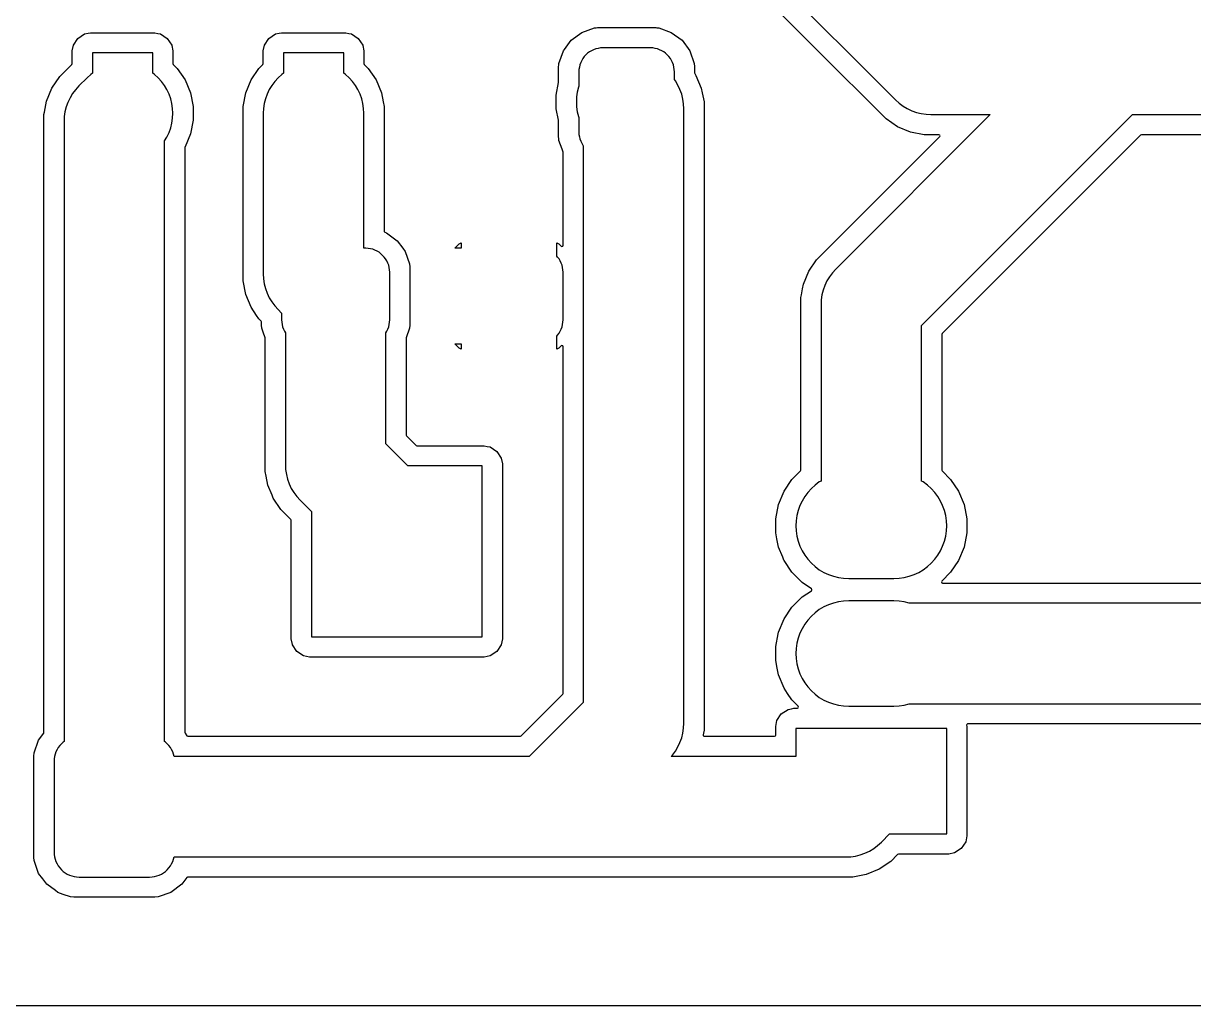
# Model space of a CAD drawing. Header units: metres. Extents: x 44.9 to 117.2, y -105.5 to -49.4.
# Drawn here: x 68.17 to 79.81, y -91.89 to -82.12 of the extents above; entities that cross this region are included whole.
import ezdxf

# ---------------------------------------------------------------- set-up
doc = ezdxf.new("R2010")
doc.units = ezdxf.units.M

msp = doc.modelspace()

# ---------------------------------------------------------------- linework, layer by layer
for points in [[(92.696, -49.53), (44.97, -49.53), (44.961, -49.533), (44.958, -49.542), (44.958, -91.883), (44.961, -91.891), (44.97, -91.894), (92.696, -91.894)], [(75.638, -81.68), (76.842, -82.884), (76.879, -82.917), (76.918, -82.946), (76.96, -82.971), (77.005, -82.992), (77.051, -83.009), (77.051, -83.009), (77.098, -83.021), (77.147, -83.028), (77.196, -83.03), (77.786, -83.03), (77.786, -83.03), (77.786, -83.03), (77.786, -83.03), (77.786, -83.03), (77.786, -83.03), (77.786, -83.03), (77.786, -83.03), (77.786, -83.03), (77.786, -83.03), (77.786, -83.03), (77.786, -83.03), (77.786, -83.03), (77.786, -83.03), (77.786, -83.03), (77.786, -83.03), (77.786, -83.03), (77.786, -83.03), (77.786, -83.03), (77.786, -83.03), (77.786, -83.03), (77.786, -83.03), (77.786, -83.03), (77.786, -83.03), (77.786, -83.03), (77.786, -83.03), (77.786, -83.03), (77.786, -83.03), (77.786, -83.03), (77.786, -83.03), (77.786, -83.03), (77.786, -83.03), (77.786, -83.03), (77.786, -83.03), (77.786, -83.03), (77.786, -83.03), (77.786, -83.03), (77.786, -83.03), (77.786, -83.03), (77.786, -83.03), (77.786, -83.03), (77.786, -83.03), (77.786, -83.03), (77.786, -83.03), (77.786, -83.03), (77.786, -83.03), (77.786, -83.03), (77.786, -83.03), (77.786, -83.03), (77.786, -83.03), (76.248, -84.568), (76.215, -84.605), (76.186, -84.644), (76.161, -84.686), (76.14, -84.731), (76.123, -84.777), (76.123, -84.777), (76.111, -84.824), (76.104, -84.873), (76.102, -84.922), (76.102, -86.676), (76.102, -86.676), (76.102, -86.676), (76.102, -86.676), (76.102, -86.676), (76.102, -86.676), (76.102, -86.676), (76.102, -86.676), (76.102, -86.676), (76.102, -86.676), (76.102, -86.676), (76.102, -86.676), (76.102, -86.676), (76.102, -86.676), (76.102, -86.676), (76.102, -86.676), (76.102, -86.676), (76.102, -86.676), (76.102, -86.676), (76.102, -86.676), (76.102, -86.676), (76.102, -86.676), (76.085, -86.685), (76.044, -86.716), (76.006, -86.751), (75.971, -86.789), (75.94, -86.83), (75.914, -86.875), (75.892, -86.921), (75.875, -86.97), (75.875, -86.97), (75.862, -87.02), (75.855, -87.071), (75.852, -87.122), (75.855, -87.173), (75.862, -87.224), (75.875, -87.274), (75.892, -87.323), (75.914, -87.369), (75.94, -87.414), (75.971, -87.455), (76.006, -87.493), (76.044, -87.528), (76.085, -87.559), (76.13, -87.585), (76.176, -87.607), (76.225, -87.624), (76.225, -87.624), (76.275, -87.637), (76.326, -87.644), (76.377, -87.647), (76.827, -87.647), (76.878, -87.644), (76.929, -87.637), (76.979, -87.624), (77.028, -87.607), (77.074, -87.585), (77.119, -87.559), (77.16, -87.528), (77.198, -87.493), (77.233, -87.455), (77.264, -87.414), (77.29, -87.369), (77.312, -87.323), (77.329, -87.274), (77.329, -87.274), (77.342, -87.224), (77.349, -87.173), (77.352, -87.122), (77.349, -87.071), (77.342, -87.02), (77.329, -86.97), (77.312, -86.921), (77.29, -86.875), (77.264, -86.83), (77.233, -86.789), (77.198, -86.751), (77.16, -86.716), (77.119, -86.685), (77.102, -86.676), (77.102, -86.676), (77.102, -86.676), (77.102, -86.676), (77.102, -86.676), (77.102, -86.676), (77.102, -86.676), (77.102, -86.676), (77.102, -86.676), (77.102, -86.676), (77.102, -86.676), (77.102, -86.676), (77.102, -86.676), (77.102, -86.676), (77.102, -86.676), (77.102, -86.676), (77.102, -86.676), (77.102, -86.676), (77.102, -86.676), (77.102, -86.676), (77.102, -86.676), (77.102, -86.676), (77.102, -85.129), (77.102, -85.129), (77.102, -85.129), (77.102, -85.129), (77.102, -85.129), (77.102, -85.129), (77.102, -85.129), (77.102, -85.129), (77.102, -85.129), (77.102, -85.129), (77.102, -85.129), (77.102, -85.129), (77.102, -85.129), (77.102, -85.129), (77.102, -85.129), (77.102, -85.129), (77.102, -85.129), (77.102, -85.129), (79.201, -83.03), (79.201, -83.03), (79.201, -83.03), (79.201, -83.03), (79.201, -83.03), (79.201, -83.03), (79.201, -83.03), (79.201, -83.03), (79.201, -83.03), (79.201, -83.03), (79.201, -83.03), (79.201, -83.03), (79.201, -83.03), (79.201, -83.03), (79.201, -83.03), (79.201, -83.03), (79.201, -83.03), (79.201, -83.03), (80.848, -83.03)], [(92.696, -89.093), (77.562, -89.093), (77.559, -89.093), (77.552, -89.098), (77.55, -89.106), (77.553, -89.117), (77.553, -89.117), (77.553, -89.117), (77.553, -89.117), (77.553, -89.117), (77.553, -89.117), (77.553, -90.207), (77.553, -90.207), (77.553, -90.207), (77.553, -90.207), (77.553, -90.207), (77.553, -90.207), (77.541, -90.265), (77.541, -90.265), (77.541, -90.265), (77.541, -90.265), (77.541, -90.265), (77.541, -90.265), (77.541, -90.265), (77.541, -90.265), (77.541, -90.265), (77.541, -90.265), (77.497, -90.332), (77.497, -90.332), (77.497, -90.332), (77.497, -90.332), (77.497, -90.332), (77.497, -90.332), (77.497, -90.332), (77.497, -90.332), (77.497, -90.332), (77.497, -90.332), (77.43, -90.376), (77.43, -90.376), (77.43, -90.376), (77.43, -90.376), (77.43, -90.376), (77.43, -90.376), (77.43, -90.376), (77.43, -90.376), (77.43, -90.376), (77.43, -90.376), (77.372, -90.388), (77.372, -90.388), (77.372, -90.388), (77.372, -90.388), (77.372, -90.388), (77.372, -90.388), (76.872, -90.388), (76.864, -90.391), (76.795, -90.46), (76.795, -90.46), (76.795, -90.46), (76.795, -90.46), (76.795, -90.46), (76.795, -90.46), (76.68, -90.537), (76.68, -90.537), (76.68, -90.537), (76.68, -90.537), (76.68, -90.537), (76.68, -90.537), (76.552, -90.59), (76.552, -90.59), (76.552, -90.59), (76.552, -90.59), (76.552, -90.59), (76.552, -90.59), (76.417, -90.617), (76.417, -90.617), (76.417, -90.617), (76.417, -90.617), (76.417, -90.617), (76.417, -90.617), (69.803, -90.617), (69.801, -90.617), (69.794, -90.621), (69.744, -90.688), (69.744, -90.688), (69.744, -90.688), (69.744, -90.688), (69.744, -90.688), (69.744, -90.688), (69.744, -90.688), (69.744, -90.688), (69.635, -90.769), (69.635, -90.769), (69.635, -90.769), (69.635, -90.769), (69.635, -90.769), (69.635, -90.769), (69.635, -90.769), (69.635, -90.769), (69.507, -90.814), (69.507, -90.814), (69.507, -90.814), (69.507, -90.814), (69.507, -90.814), (69.507, -90.814), (69.476, -90.817), (69.476, -90.817), (69.476, -90.817), (69.476, -90.817), (68.668, -90.817), (68.668, -90.817), (68.668, -90.817), (68.668, -90.817), (68.637, -90.814), (68.637, -90.814), (68.637, -90.814), (68.637, -90.814), (68.637, -90.814), (68.637, -90.814), (68.637, -90.814), (68.637, -90.814), (68.637, -90.814), (68.637, -90.814), (68.637, -90.814), (68.637, -90.814), (68.637, -90.814), (68.637, -90.814), (68.637, -90.814), (68.564, -90.788), (68.509, -90.769), (68.509, -90.769), (68.509, -90.769), (68.509, -90.769), (68.509, -90.769), (68.509, -90.769), (68.509, -90.769), (68.509, -90.769), (68.509, -90.769), (68.509, -90.769), (68.509, -90.769), (68.509, -90.769), (68.509, -90.769), (68.509, -90.769), (68.509, -90.769), (68.509, -90.769), (68.509, -90.769), (68.509, -90.769), (68.509, -90.769), (68.509, -90.769), (68.509, -90.769), (68.509, -90.769), (68.509, -90.769), (68.509, -90.769), (68.509, -90.769), (68.509, -90.769), (68.509, -90.769), (68.509, -90.769), (68.509, -90.769), (68.509, -90.769), (68.509, -90.769), (68.509, -90.769), (68.485, -90.751), (68.4, -90.688), (68.4, -90.688), (68.4, -90.688), (68.4, -90.688), (68.4, -90.688), (68.4, -90.688), (68.4, -90.688), (68.4, -90.688), (68.36, -90.634), (68.319, -90.579), (68.319, -90.579), (68.319, -90.579), (68.319, -90.579), (68.319, -90.579), (68.319, -90.579), (68.319, -90.579), (68.319, -90.579), (68.319, -90.579), (68.319, -90.579), (68.319, -90.579), (68.319, -90.579), (68.319, -90.579), (68.274, -90.451), (68.274, -90.451), (68.274, -90.451), (68.274, -90.451), (68.274, -90.451), (68.274, -90.451), (68.271, -90.42), (68.271, -90.42), (68.271, -90.42), (68.271, -90.42), (68.271, -89.412), (68.271, -89.412), (68.271, -89.412), (68.271, -89.412), (68.274, -89.381), (68.274, -89.381), (68.274, -89.381), (68.274, -89.381), (68.274, -89.381), (68.274, -89.381), (68.319, -89.253), (68.319, -89.253), (68.319, -89.253), (68.319, -89.253), (68.319, -89.253), (68.319, -89.253), (68.319, -89.253), (68.319, -89.253), (68.369, -89.185), (68.371, -89.178), (68.371, -83.031), (68.371, -83.031), (68.371, -83.031), (68.371, -83.031), (68.371, -83.031), (68.371, -83.031), (68.376, -83.008), (68.398, -82.896), (68.398, -82.896), (68.398, -82.896), (68.398, -82.896), (68.398, -82.896), (68.398, -82.896), (68.398, -82.896), (68.398, -82.896), (68.398, -82.896), (68.398, -82.896), (68.398, -82.896), (68.451, -82.768), (68.451, -82.768), (68.451, -82.768), (68.451, -82.768), (68.451, -82.768), (68.451, -82.768), (68.528, -82.653), (68.528, -82.653), (68.528, -82.653), (68.528, -82.653), (68.528, -82.653), (68.528, -82.653), (68.65, -82.531), (68.653, -82.523), (68.653, -82.398), (68.653, -82.398), (68.653, -82.398), (68.653, -82.398), (68.653, -82.398), (68.653, -82.398), (68.665, -82.34), (68.665, -82.34), (68.665, -82.34), (68.665, -82.34), (68.665, -82.34), (68.665, -82.34), (68.665, -82.34), (68.665, -82.34), (68.665, -82.34), (68.665, -82.34), (68.665, -82.34), (68.665, -82.34), (68.709, -82.273), (68.709, -82.273), (68.709, -82.273), (68.709, -82.273), (68.709, -82.273), (68.709, -82.273), (68.709, -82.273), (68.709, -82.273), (68.709, -82.273), (68.709, -82.273), (68.709, -82.273), (68.709, -82.273), (68.776, -82.229), (68.776, -82.229), (68.776, -82.229), (68.776, -82.229), (68.776, -82.229), (68.776, -82.229), (68.776, -82.229), (68.776, -82.229), (68.776, -82.229), (68.776, -82.229), (68.776, -82.229), (68.776, -82.229), (68.811, -82.222), (68.834, -82.217), (68.834, -82.217), (68.834, -82.217), (68.834, -82.217), (68.834, -82.217), (68.834, -82.217), (69.474, -82.217), (69.474, -82.217), (69.474, -82.217), (69.474, -82.217), (69.474, -82.217), (69.474, -82.217), (69.503, -82.223), (69.532, -82.229), (69.532, -82.229), (69.532, -82.229), (69.532, -82.229), (69.532, -82.229), (69.532, -82.229), (69.532, -82.229), (69.532, -82.229), (69.532, -82.229), (69.532, -82.229), (69.532, -82.229), (69.532, -82.229), (69.532, -82.229), (69.532, -82.229), (69.532, -82.229), (69.532, -82.229), (69.532, -82.229), (69.532, -82.229), (69.532, -82.229), (69.532, -82.229), (69.532, -82.229), (69.532, -82.229), (69.532, -82.229), (69.532, -82.229), (69.532, -82.229), (69.532, -82.229), (69.532, -82.229), (69.532, -82.229), (69.532, -82.229), (69.532, -82.229), (69.532, -82.229), (69.532, -82.229), (69.532, -82.229), (69.532, -82.229), (69.532, -82.229), (69.532, -82.229), (69.532, -82.229), (69.532, -82.229), (69.532, -82.229), (69.532, -82.229), (69.532, -82.229), (69.532, -82.229), (69.532, -82.229), (69.532, -82.229), (69.532, -82.229), (69.532, -82.229), (69.532, -82.229), (69.532, -82.229), (69.532, -82.229), (69.532, -82.229), (69.532, -82.229), (69.532, -82.229), (69.532, -82.229), (69.532, -82.229), (69.532, -82.229), (69.532, -82.229), (69.532, -82.229), (69.532, -82.229), (69.532, -82.229), (69.532, -82.229), (69.532, -82.229), (69.532, -82.229), (69.532, -82.229), (69.532, -82.229), (69.532, -82.229), (69.532, -82.229), (69.532, -82.229), (69.532, -82.229), (69.532, -82.229), (69.532, -82.229), (69.532, -82.229), (69.599, -82.273), (69.599, -82.273), (69.599, -82.273), (69.599, -82.273), (69.599, -82.273), (69.599, -82.273), (69.599, -82.273), (69.599, -82.273), (69.599, -82.273), (69.599, -82.273), (69.599, -82.273), (69.599, -82.273), (69.643, -82.34), (69.643, -82.34), (69.643, -82.34), (69.643, -82.34), (69.643, -82.34), (69.643, -82.34), (69.643, -82.34), (69.643, -82.34), (69.643, -82.34), (69.643, -82.34), (69.643, -82.343), (69.655, -82.398), (69.655, -82.398), (69.655, -82.398), (69.655, -82.398), (69.655, -82.398), (69.655, -82.398), (69.655, -82.523), (69.658, -82.531), (69.698, -82.571), (69.698, -82.571), (69.698, -82.571), (69.698, -82.571), (69.698, -82.571), (69.698, -82.571), (69.775, -82.686), (69.775, -82.686), (69.775, -82.686), (69.775, -82.686), (69.775, -82.686), (69.775, -82.686), (69.828, -82.814), (69.828, -82.814), (69.828, -82.814), (69.828, -82.814), (69.828, -82.814), (69.828, -82.814), (69.855, -82.949), (69.855, -82.949), (69.855, -82.949), (69.855, -82.949), (69.855, -82.949), (69.855, -82.949), (69.855, -83.087), (69.855, -83.087), (69.855, -83.087), (69.855, -83.087), (69.855, -83.087), (69.855, -83.087), (69.828, -83.222), (69.828, -83.222), (69.828, -83.222), (69.828, -83.222), (69.828, -83.222), (69.828, -83.222), (69.775, -83.35), (69.775, -83.35), (69.775, -83.35), (69.775, -83.35), (69.775, -83.35), (69.775, -83.35), (69.774, -83.35), (69.773, -83.357), (69.773, -89.178), (69.775, -89.185), (69.794, -89.211), (69.794, -89.211), (69.795, -89.212), (69.803, -89.215), (73.111, -89.215), (73.119, -89.212), (73.533, -88.798), (73.536, -88.79), (73.536, -85.341), (73.533, -85.332), (73.525, -85.329), (73.517, -85.332), (73.495, -85.354), (73.495, -85.354), (73.495, -85.354), (73.495, -85.354), (73.495, -85.354), (73.495, -85.354), (73.495, -85.354), (73.495, -85.354), (73.495, -85.354), (73.495, -85.354), (73.473, -85.364), (73.473, -85.364), (73.473, -85.364), (73.473, -85.364), (73.473, -85.364), (73.473, -85.364), (73.473, -85.364), (73.473, -85.364), (73.473, -85.364), (73.473, -85.364), (73.473, -85.364), (73.473, -85.364), (73.473, -85.364), (73.473, -85.364), (73.473, -85.364), (73.473, -85.364), (73.473, -85.364), (73.473, -85.364), (73.473, -85.364), (73.473, -85.364), (73.473, -85.364), (73.473, -85.364), (73.473, -85.364), (73.473, -85.364), (73.473, -85.364), (73.473, -85.364), (73.473, -85.364), (73.473, -85.364), (73.473, -85.364), (73.473, -85.364), (73.473, -85.364), (73.473, -85.364), (73.473, -85.364), (73.473, -85.364), (73.473, -85.364), (73.473, -85.364), (73.473, -85.364), (73.473, -85.364), (73.473, -85.364), (73.473, -85.364), (73.473, -85.364), (73.473, -85.364), (73.473, -85.234), (73.473, -85.234), (73.473, -85.234), (73.473, -85.234), (73.473, -85.234), (73.473, -85.234), (73.473, -85.234), (73.473, -85.234), (73.473, -85.234), (73.473, -85.234), (73.473, -85.234), (73.473, -85.234), (73.473, -85.234), (73.473, -85.234), (73.473, -85.234), (73.473, -85.234), (73.473, -85.234), (73.473, -85.234), (73.482, -85.224), (73.496, -85.205), (73.508, -85.185), (73.518, -85.164), (73.526, -85.142), (73.526, -85.142), (73.531, -85.12), (73.535, -85.097), (73.536, -85.073), (73.536, -84.599), (73.535, -84.575), (73.531, -84.552), (73.526, -84.53), (73.518, -84.508), (73.508, -84.487), (73.496, -84.467), (73.482, -84.448), (73.473, -84.438), (73.473, -84.438), (73.473, -84.438), (73.473, -84.438), (73.473, -84.438), (73.473, -84.438), (73.473, -84.438), (73.473, -84.438), (73.473, -84.438), (73.473, -84.438), (73.473, -84.438), (73.473, -84.438), (73.473, -84.438), (73.473, -84.438), (73.473, -84.438), (73.473, -84.438), (73.473, -84.438), (73.473, -84.438), (73.473, -84.308), (73.473, -84.308), (73.473, -84.308), (73.473, -84.308), (73.473, -84.308), (73.473, -84.308), (73.473, -84.308), (73.473, -84.308), (73.473, -84.308), (73.473, -84.308), (73.473, -84.308), (73.473, -84.308), (73.473, -84.308), (73.473, -84.308), (73.473, -84.308), (73.473, -84.308), (73.473, -84.308), (73.473, -84.308), (73.473, -84.308), (73.473, -84.308), (73.473, -84.308), (73.473, -84.308), (73.473, -84.308), (73.473, -84.308), (73.473, -84.308), (73.473, -84.308), (73.473, -84.308), (73.473, -84.308), (73.473, -84.308), (73.473, -84.308), (73.473, -84.308), (73.473, -84.308), (73.473, -84.308), (73.473, -84.308), (73.473, -84.308), (73.473, -84.308), (73.473, -84.308), (73.473, -84.308), (73.473, -84.308), (73.473, -84.308), (73.473, -84.308), (73.473, -84.308), (73.495, -84.318), (73.495, -84.318), (73.495, -84.318), (73.495, -84.318), (73.495, -84.318), (73.495, -84.318), (73.495, -84.318), (73.495, -84.318), (73.495, -84.318), (73.495, -84.318), (73.517, -84.34), (73.525, -84.343), (73.533, -84.34), (73.536, -84.331), (73.536, -83.407), (73.536, -83.403), (73.526, -83.376), (73.495, -83.287), (73.495, -83.287), (73.495, -83.287), (73.495, -83.287), (73.495, -83.287), (73.495, -83.287), (73.493, -83.265), (73.492, -83.257), (73.492, -83.257), (73.492, -83.257), (73.492, -83.257), (73.492, -83.1), (73.492, -83.098), (73.49, -83.087), (73.467, -82.974), (73.467, -82.974), (73.467, -82.974), (73.467, -82.974), (73.467, -82.974), (73.467, -82.974), (73.467, -82.836), (73.467, -82.836), (73.467, -82.836), (73.467, -82.836), (73.467, -82.836), (73.467, -82.836), (73.492, -82.711), (73.492, -82.709), (73.492, -82.552), (73.492, -82.552), (73.492, -82.552), (73.492, -82.552), (73.494, -82.538), (73.495, -82.522), (73.495, -82.522), (73.495, -82.522), (73.495, -82.522), (73.495, -82.522), (73.495, -82.522), (73.539, -82.398), (73.539, -82.398), (73.539, -82.398), (73.539, -82.398), (73.539, -82.398), (73.539, -82.398), (73.539, -82.398), (73.539, -82.398), (73.55, -82.383), (73.617, -82.291), (73.617, -82.291), (73.617, -82.291), (73.617, -82.291), (73.617, -82.291), (73.617, -82.291), (73.617, -82.291), (73.617, -82.291), (73.617, -82.291), (73.617, -82.291), (73.617, -82.291), (73.617, -82.291), (73.724, -82.213), (73.724, -82.213), (73.724, -82.213), (73.724, -82.213), (73.724, -82.213), (73.724, -82.213), (73.724, -82.213), (73.724, -82.213), (73.848, -82.169), (73.848, -82.169), (73.848, -82.169), (73.848, -82.169), (73.848, -82.169), (73.848, -82.169), (73.848, -82.169), (73.848, -82.169), (73.848, -82.169), (73.848, -82.169), (73.848, -82.169), (73.848, -82.169), (73.848, -82.169), (73.848, -82.169), (73.848, -82.169), (73.848, -82.169), (73.848, -82.169), (73.848, -82.169), (73.848, -82.169), (73.848, -82.169), (73.864, -82.168), (73.878, -82.166), (73.878, -82.166), (73.878, -82.166), (73.878, -82.166), (74.458, -82.166), (74.458, -82.166), (74.458, -82.166), (74.458, -82.166), (74.47, -82.168), (74.488, -82.169), (74.488, -82.169), (74.488, -82.169), (74.488, -82.169), (74.488, -82.169), (74.488, -82.169), (74.612, -82.213), (74.612, -82.213), (74.612, -82.213), (74.612, -82.213), (74.612, -82.213), (74.612, -82.213), (74.612, -82.213), (74.612, -82.213), (74.719, -82.291), (74.719, -82.291), (74.719, -82.291), (74.719, -82.291), (74.719, -82.291), (74.719, -82.291), (74.719, -82.291), (74.719, -82.291), (74.797, -82.398), (74.797, -82.398), (74.797, -82.398), (74.797, -82.398), (74.797, -82.398), (74.797, -82.398), (74.797, -82.398), (74.797, -82.398), (74.841, -82.522), (74.841, -82.522), (74.841, -82.522), (74.841, -82.522), (74.841, -82.522), (74.841, -82.522), (74.844, -82.552), (74.844, -82.552), (74.844, -82.552), (74.844, -82.552), (74.844, -82.617), (74.845, -82.623), (74.858, -82.642), (74.858, -82.642), (74.858, -82.642), (74.858, -82.642), (74.858, -82.642), (74.858, -82.642), (74.911, -82.769), (74.911, -82.769), (74.911, -82.769), (74.911, -82.769), (74.911, -82.769), (74.911, -82.769), (74.919, -82.814), (74.938, -82.905), (74.938, -82.905), (74.938, -82.905), (74.938, -82.905), (74.938, -82.905), (74.938, -82.905), (74.938, -89.154), (74.938, -89.154), (74.938, -89.154), (74.938, -89.154), (74.938, -89.154), (74.938, -89.154), (74.932, -89.184), (74.928, -89.202), (74.928, -89.204), (74.931, -89.212), (74.939, -89.215), (75.64, -89.215), (75.648, -89.212), (75.651, -89.204), (75.651, -89.117), (75.651, -89.117), (75.651, -89.117), (75.651, -89.117), (75.651, -89.117), (75.651, -89.117), (75.663, -89.059), (75.663, -89.059), (75.663, -89.059), (75.663, -89.059), (75.663, -89.059), (75.663, -89.059), (75.663, -89.059), (75.663, -89.059), (75.663, -89.059), (75.663, -89.059), (75.663, -89.059), (75.663, -89.059), (75.707, -88.992), (75.707, -88.992), (75.707, -88.992), (75.707, -88.992), (75.707, -88.992), (75.707, -88.992), (75.707, -88.992), (75.707, -88.992), (75.707, -88.992), (75.707, -88.992), (75.707, -88.992), (75.707, -88.992), (75.774, -88.948), (75.774, -88.948), (75.774, -88.948), (75.774, -88.948), (75.774, -88.948), (75.774, -88.948), (75.774, -88.948), (75.774, -88.948), (75.774, -88.948), (75.774, -88.948), (75.774, -88.948), (75.774, -88.948), (75.809, -88.941), (75.832, -88.936), (75.832, -88.936), (75.832, -88.936), (75.832, -88.936), (75.832, -88.936), (75.832, -88.936), (75.868, -88.936), (75.876, -88.933), (75.879, -88.925), (75.876, -88.917), (75.813, -88.854), (75.813, -88.854), (75.813, -88.854), (75.813, -88.854), (75.813, -88.854), (75.813, -88.854), (75.77, -88.79), (75.734, -88.736), (75.734, -88.736), (75.734, -88.736), (75.734, -88.736), (75.734, -88.736), (75.734, -88.736), (75.679, -88.604), (75.679, -88.604), (75.679, -88.604), (75.679, -88.604), (75.679, -88.604), (75.679, -88.604), (75.679, -88.604), (75.679, -88.604), (75.679, -88.604), (75.679, -88.604), (75.679, -88.604), (75.666, -88.539), (75.651, -88.463), (75.651, -88.463), (75.651, -88.463), (75.651, -88.463), (75.651, -88.463), (75.651, -88.463), (75.651, -88.321), (75.651, -88.321), (75.651, -88.321), (75.651, -88.321), (75.651, -88.321), (75.651, -88.321), (75.676, -88.195), (75.679, -88.18), (75.679, -88.18), (75.679, -88.18), (75.679, -88.18), (75.679, -88.18), (75.679, -88.18), (75.679, -88.18), (75.679, -88.18), (75.679, -88.18), (75.679, -88.18), (75.679, -88.18), (75.734, -88.048), (75.734, -88.048), (75.734, -88.048), (75.734, -88.048), (75.734, -88.048), (75.734, -88.048), (75.813, -87.93), (75.813, -87.93), (75.813, -87.93), (75.813, -87.93), (75.813, -87.93), (75.813, -87.93), (75.915, -87.828), (75.915, -87.828), (75.915, -87.828), (75.915, -87.828), (75.915, -87.828), (75.915, -87.828), (76.007, -87.767), (76.01, -87.763), (76.012, -87.755), (76.007, -87.747), (75.915, -87.686), (75.915, -87.686), (75.915, -87.686), (75.915, -87.686), (75.915, -87.686), (75.915, -87.686), (75.915, -87.686), (75.813, -87.584), (75.813, -87.584), (75.813, -87.584), (75.813, -87.584), (75.813, -87.584), (75.813, -87.584), (75.813, -87.584), (75.813, -87.584), (75.734, -87.466), (75.734, -87.466), (75.734, -87.466), (75.734, -87.466), (75.734, -87.466), (75.734, -87.466), (75.733, -87.464), (75.721, -87.433), (75.679, -87.334), (75.679, -87.334), (75.679, -87.334), (75.679, -87.334), (75.679, -87.334), (75.679, -87.334), (75.679, -87.334), (75.679, -87.334), (75.679, -87.334), (75.679, -87.334), (75.679, -87.334), (75.663, -87.251), (75.651, -87.193), (75.651, -87.193), (75.651, -87.193), (75.651, -87.193), (75.651, -87.193), (75.651, -87.193), (75.651, -87.051), (75.651, -87.051), (75.651, -87.051), (75.651, -87.051), (75.651, -87.051), (75.651, -87.051), (75.679, -86.91), (75.679, -86.91), (75.679, -86.91), (75.679, -86.91), (75.679, -86.91), (75.679, -86.91), (75.679, -86.91), (75.679, -86.91), (75.679, -86.91), (75.679, -86.91), (75.679, -86.91), (75.734, -86.778), (75.734, -86.778), (75.734, -86.778), (75.734, -86.778), (75.734, -86.778), (75.734, -86.778), (75.813, -86.66), (75.813, -86.66), (75.813, -86.66), (75.813, -86.66), (75.813, -86.66), (75.813, -86.66), (75.898, -86.575), (75.901, -86.567), (75.901, -84.853), (75.901, -84.853), (75.901, -84.853), (75.901, -84.853), (75.901, -84.853), (75.901, -84.853), (75.902, -84.849), (75.907, -84.824), (75.919, -84.763), (75.928, -84.718), (75.928, -84.718), (75.928, -84.718), (75.928, -84.718), (75.928, -84.718), (75.928, -84.718), (75.928, -84.718), (75.928, -84.718), (75.981, -84.59), (75.981, -84.59), (75.981, -84.59), (75.981, -84.59), (75.981, -84.59), (75.981, -84.59), (76.058, -84.475), (76.058, -84.475), (76.058, -84.475), (76.058, -84.475), (76.058, -84.475), (76.058, -84.475), (77.283, -83.25), (77.287, -83.242), (77.283, -83.234), (77.275, -83.231), (77.127, -83.231), (77.127, -83.231), (77.127, -83.231), (77.127, -83.231), (77.127, -83.231), (77.127, -83.231), (76.992, -83.204), (76.992, -83.204), (76.992, -83.204), (76.992, -83.204), (76.992, -83.204), (76.992, -83.204), (76.864, -83.151), (76.864, -83.151), (76.864, -83.151), (76.864, -83.151), (76.864, -83.151), (76.864, -83.151), (76.749, -83.074), (76.749, -83.074), (76.749, -83.074), (76.749, -83.074), (76.749, -83.074), (76.749, -83.074), (76.058, -82.383), (75.559, -81.883)], [(70.353, -82.949), (70.38, -82.814), (70.38, -82.814), (70.38, -82.814), (70.38, -82.814), (70.38, -82.814), (70.38, -82.814), (70.433, -82.686), (70.433, -82.686), (70.433, -82.686), (70.433, -82.686), (70.433, -82.686), (70.433, -82.686), (70.51, -82.571), (70.51, -82.571), (70.51, -82.571), (70.51, -82.571), (70.51, -82.571), (70.51, -82.571), (70.55, -82.531), (70.553, -82.523), (70.553, -82.398), (70.553, -82.398), (70.553, -82.398), (70.553, -82.398), (70.553, -82.398), (70.553, -82.398), (70.565, -82.34), (70.565, -82.34), (70.565, -82.34), (70.565, -82.34), (70.565, -82.34), (70.565, -82.34), (70.565, -82.34), (70.565, -82.34), (70.565, -82.34), (70.565, -82.34), (70.565, -82.34), (70.565, -82.34), (70.609, -82.273), (70.609, -82.273), (70.609, -82.273), (70.609, -82.273), (70.609, -82.273), (70.609, -82.273), (70.609, -82.273), (70.609, -82.273), (70.609, -82.273), (70.609, -82.273), (70.609, -82.273), (70.609, -82.273), (70.676, -82.229), (70.676, -82.229), (70.676, -82.229), (70.676, -82.229), (70.676, -82.229), (70.676, -82.229), (70.676, -82.229), (70.676, -82.229), (70.676, -82.229), (70.676, -82.229), (70.676, -82.229), (70.676, -82.229), (70.711, -82.222), (70.734, -82.217), (70.734, -82.217), (70.734, -82.217), (70.734, -82.217), (70.734, -82.217), (70.734, -82.217), (71.374, -82.217), (71.374, -82.217), (71.374, -82.217), (71.374, -82.217), (71.374, -82.217), (71.374, -82.217), (71.403, -82.223), (71.432, -82.229), (71.432, -82.229), (71.432, -82.229), (71.432, -82.229), (71.432, -82.229), (71.432, -82.229), (71.432, -82.229), (71.432, -82.229), (71.432, -82.229), (71.432, -82.229), (71.432, -82.229), (71.432, -82.229), (71.432, -82.229), (71.432, -82.229), (71.432, -82.229), (71.432, -82.229), (71.432, -82.229), (71.432, -82.229), (71.432, -82.229), (71.432, -82.229), (71.432, -82.229), (71.432, -82.229), (71.432, -82.229), (71.432, -82.229), (71.432, -82.229), (71.432, -82.229), (71.432, -82.229), (71.432, -82.229), (71.432, -82.229), (71.432, -82.229), (71.432, -82.229), (71.432, -82.229), (71.432, -82.229), (71.432, -82.229), (71.432, -82.229), (71.432, -82.229), (71.432, -82.229), (71.432, -82.229), (71.432, -82.229), (71.432, -82.229), (71.432, -82.229), (71.432, -82.229), (71.432, -82.229), (71.432, -82.229), (71.432, -82.229), (71.432, -82.229), (71.432, -82.229), (71.432, -82.229), (71.432, -82.229), (71.432, -82.229), (71.432, -82.229), (71.432, -82.229), (71.432, -82.229), (71.432, -82.229), (71.432, -82.229), (71.432, -82.229), (71.432, -82.229), (71.432, -82.229), (71.432, -82.229), (71.432, -82.229), (71.432, -82.229), (71.432, -82.229), (71.432, -82.229), (71.432, -82.229), (71.432, -82.229), (71.432, -82.229), (71.432, -82.229), (71.432, -82.229), (71.432, -82.229), (71.432, -82.229), (71.499, -82.273), (71.499, -82.273), (71.499, -82.273), (71.499, -82.273), (71.499, -82.273), (71.499, -82.273), (71.499, -82.273), (71.499, -82.273), (71.499, -82.273), (71.499, -82.273), (71.499, -82.273), (71.499, -82.273), (71.543, -82.34), (71.543, -82.34), (71.543, -82.34), (71.543, -82.34), (71.543, -82.34), (71.543, -82.34), (71.543, -82.34), (71.543, -82.34), (71.543, -82.34), (71.543, -82.34), (71.543, -82.343), (71.555, -82.398), (71.555, -82.398), (71.555, -82.398), (71.555, -82.398), (71.555, -82.398), (71.555, -82.398), (71.555, -82.523), (71.558, -82.531), (71.598, -82.571), (71.598, -82.571), (71.598, -82.571), (71.598, -82.571), (71.598, -82.571), (71.598, -82.571), (71.675, -82.686), (71.675, -82.686), (71.675, -82.686), (71.675, -82.686), (71.675, -82.686), (71.675, -82.686), (71.728, -82.814), (71.728, -82.814), (71.728, -82.814), (71.728, -82.814), (71.728, -82.814), (71.728, -82.814), (71.746, -82.905), (71.755, -82.949), (71.755, -82.949), (71.755, -82.949), (71.755, -82.949), (71.755, -82.949), (71.755, -82.949), (71.755, -84.19), (71.756, -84.195), (71.762, -84.2), (71.78, -84.207), (71.78, -84.207), (71.78, -84.207), (71.78, -84.207), (71.78, -84.207), (71.78, -84.207), (71.78, -84.207), (71.78, -84.207), (71.78, -84.207), (71.78, -84.207), (71.834, -84.246), (71.887, -84.285), (71.887, -84.285), (71.887, -84.285), (71.887, -84.285), (71.887, -84.285), (71.887, -84.285), (71.887, -84.285), (71.887, -84.285), (71.943, -84.361), (71.965, -84.392), (71.965, -84.392), (71.965, -84.392), (71.965, -84.392), (71.965, -84.392), (71.965, -84.392), (71.965, -84.392), (71.965, -84.392), (72.009, -84.516), (72.009, -84.516), (72.009, -84.516), (72.009, -84.516), (72.009, -84.516), (72.009, -84.516), (72.012, -84.546), (72.012, -84.546), (72.012, -84.546), (72.012, -84.546), (72.012, -85.126), (72.012, -85.126), (72.012, -85.126), (72.012, -85.126), (72.009, -85.156), (72.009, -85.156), (72.009, -85.156), (72.009, -85.156), (72.009, -85.156), (72.009, -85.156), (71.975, -85.253), (71.974, -85.257), (71.974, -86.219), (71.977, -86.227), (72.073, -86.322), (72.081, -86.325), (72.752, -86.325), (72.752, -86.325), (72.752, -86.325), (72.752, -86.325), (72.752, -86.325), (72.752, -86.325), (72.781, -86.331), (72.81, -86.337), (72.81, -86.337), (72.81, -86.337), (72.81, -86.337), (72.81, -86.337), (72.81, -86.337), (72.81, -86.337), (72.81, -86.337), (72.81, -86.337), (72.81, -86.337), (72.81, -86.337), (72.81, -86.337), (72.81, -86.337), (72.81, -86.337), (72.81, -86.337), (72.81, -86.337), (72.81, -86.337), (72.81, -86.337), (72.81, -86.337), (72.81, -86.337), (72.81, -86.337), (72.81, -86.337), (72.81, -86.337), (72.81, -86.337), (72.81, -86.337), (72.81, -86.337), (72.81, -86.337), (72.81, -86.337), (72.81, -86.337), (72.81, -86.337), (72.81, -86.337), (72.81, -86.337), (72.81, -86.337), (72.81, -86.337), (72.81, -86.337), (72.81, -86.337), (72.81, -86.337), (72.81, -86.337), (72.81, -86.337), (72.81, -86.337), (72.81, -86.337), (72.81, -86.337), (72.81, -86.337), (72.81, -86.337), (72.81, -86.337), (72.81, -86.337), (72.81, -86.337), (72.81, -86.337), (72.81, -86.337), (72.81, -86.337), (72.81, -86.337), (72.81, -86.337), (72.81, -86.337), (72.81, -86.337), (72.81, -86.337), (72.81, -86.337), (72.81, -86.337), (72.81, -86.337), (72.81, -86.337), (72.81, -86.337), (72.81, -86.337), (72.81, -86.337), (72.81, -86.337), (72.81, -86.337), (72.81, -86.337), (72.81, -86.337), (72.81, -86.337), (72.81, -86.337), (72.81, -86.337), (72.81, -86.337), (72.81, -86.337), (72.877, -86.381), (72.877, -86.381), (72.877, -86.381), (72.877, -86.381), (72.877, -86.381), (72.877, -86.381), (72.877, -86.381), (72.877, -86.381), (72.877, -86.381), (72.877, -86.381), (72.877, -86.381), (72.877, -86.381), (72.921, -86.448), (72.921, -86.448), (72.921, -86.448), (72.921, -86.448), (72.921, -86.448), (72.921, -86.448), (72.921, -86.448), (72.921, -86.448), (72.921, -86.448), (72.921, -86.448), (72.933, -86.506), (72.933, -86.506), (72.933, -86.506), (72.933, -86.506), (72.933, -86.506), (72.933, -86.506), (72.933, -88.246), (72.933, -88.246), (72.933, -88.246), (72.933, -88.246), (72.933, -88.246), (72.933, -88.246), (72.921, -88.304), (72.921, -88.304), (72.921, -88.304), (72.921, -88.304), (72.921, -88.304), (72.921, -88.304), (72.921, -88.304), (72.921, -88.304), (72.921, -88.304), (72.921, -88.304), (72.877, -88.371), (72.877, -88.371), (72.877, -88.371), (72.877, -88.371), (72.877, -88.371), (72.877, -88.371), (72.877, -88.371), (72.877, -88.371), (72.877, -88.371), (72.877, -88.371), (72.81, -88.415), (72.81, -88.415), (72.81, -88.415), (72.81, -88.415), (72.81, -88.415), (72.81, -88.415), (72.81, -88.415), (72.81, -88.415), (72.81, -88.415), (72.81, -88.415), (72.752, -88.427), (72.752, -88.427), (72.752, -88.427), (72.752, -88.427), (72.752, -88.427), (72.752, -88.427), (71.012, -88.427), (71.012, -88.427), (71.012, -88.427), (71.012, -88.427), (71.012, -88.427), (71.012, -88.427), (70.954, -88.415), (70.954, -88.415), (70.954, -88.415), (70.954, -88.415), (70.954, -88.415), (70.954, -88.415), (70.954, -88.415), (70.954, -88.415), (70.954, -88.415), (70.954, -88.415), (70.887, -88.371), (70.887, -88.371), (70.887, -88.371), (70.887, -88.371), (70.887, -88.371), (70.887, -88.371), (70.887, -88.371), (70.887, -88.371), (70.887, -88.371), (70.887, -88.371), (70.887, -88.371), (70.887, -88.371), (70.843, -88.304), (70.843, -88.304), (70.843, -88.304), (70.843, -88.304), (70.843, -88.304), (70.843, -88.304), (70.843, -88.304), (70.843, -88.304), (70.843, -88.304), (70.843, -88.304), (70.843, -88.304), (70.843, -88.304), (70.843, -88.304), (70.843, -88.304), (70.843, -88.304), (70.843, -88.303), (70.831, -88.246), (70.831, -88.246), (70.831, -88.246), (70.831, -88.246), (70.831, -88.246), (70.831, -88.246), (70.831, -87.067), (70.828, -87.059), (70.729, -86.96), (70.729, -86.96), (70.729, -86.96), (70.729, -86.96), (70.729, -86.96), (70.729, -86.96), (70.653, -86.845), (70.653, -86.845), (70.653, -86.845), (70.653, -86.845), (70.653, -86.845), (70.653, -86.845), (70.641, -86.816), (70.6, -86.718), (70.6, -86.718), (70.6, -86.718), (70.6, -86.718), (70.6, -86.718), (70.6, -86.718), (70.6, -86.718), (70.6, -86.718), (70.6, -86.718), (70.6, -86.718), (70.6, -86.718), (70.582, -86.628), (70.573, -86.582), (70.573, -86.582), (70.573, -86.582), (70.573, -86.582), (70.573, -86.582), (70.573, -86.582), (70.573, -85.257), (70.572, -85.253), (70.552, -85.196), (70.538, -85.156), (70.538, -85.156), (70.538, -85.156), (70.538, -85.156), (70.538, -85.156), (70.538, -85.156), (70.535, -85.126), (70.535, -85.126), (70.535, -85.126), (70.535, -85.126), (70.535, -85.093), (70.532, -85.085), (70.51, -85.063), (70.51, -85.063), (70.51, -85.063), (70.51, -85.063), (70.51, -85.063), (70.51, -85.063), (70.486, -85.028), (70.433, -84.948), (70.433, -84.948), (70.433, -84.948), (70.433, -84.948), (70.433, -84.948), (70.433, -84.948), (70.38, -84.821), (70.38, -84.821), (70.38, -84.821), (70.38, -84.821), (70.38, -84.821), (70.38, -84.821), (70.38, -84.821), (70.38, -84.821), (70.38, -84.821), (70.38, -84.821), (70.38, -84.821), (70.353, -84.685), (70.353, -84.685), (70.353, -84.685), (70.353, -84.685), (70.353, -84.685), (70.353, -84.685), (70.353, -82.949), (70.353, -82.949), (70.353, -82.949), (70.353, -82.949), (70.353, -82.949), (70.353, -82.949)], [(68.473, -90.391), (68.477, -90.415), (68.483, -90.439), (68.491, -90.462), (68.502, -90.484), (68.514, -90.505), (68.529, -90.525), (68.545, -90.543), (68.563, -90.559), (68.583, -90.574), (68.604, -90.586), (68.626, -90.597), (68.649, -90.605), (68.649, -90.605), (68.673, -90.611), (68.697, -90.615), (68.722, -90.616), (69.422, -90.616), (69.447, -90.615), (69.471, -90.611), (69.495, -90.605), (69.518, -90.597), (69.54, -90.586), (69.561, -90.574), (69.581, -90.559), (69.599, -90.543), (69.615, -90.525), (69.63, -90.505), (69.642, -90.484), (69.653, -90.462), (69.661, -90.439), (69.661, -90.439), (69.667, -90.416), (69.667, -90.416), (69.667, -90.416), (69.667, -90.416), (69.667, -90.416), (69.667, -90.416), (69.667, -90.416), (69.667, -90.416), (69.667, -90.416), (69.667, -90.416), (69.667, -90.416), (69.667, -90.416), (69.667, -90.416), (69.667, -90.416), (69.667, -90.416), (69.667, -90.416), (69.667, -90.416), (69.667, -90.416), (69.667, -90.416), (69.667, -90.416), (69.667, -90.416), (69.667, -90.416), (69.667, -90.416), (69.667, -90.416), (69.667, -90.416), (69.667, -90.416), (69.667, -90.416), (69.667, -90.416), (69.667, -90.416), (69.667, -90.416), (76.348, -90.416), (76.397, -90.414), (76.446, -90.407), (76.493, -90.395), (76.539, -90.378), (76.584, -90.357), (76.626, -90.332), (76.665, -90.303), (76.702, -90.27), (76.784, -90.187), (76.784, -90.187), (76.784, -90.187), (76.784, -90.187), (76.784, -90.187), (76.784, -90.187), (76.784, -90.187), (76.784, -90.187), (76.784, -90.187), (76.784, -90.187), (76.784, -90.187), (76.784, -90.187), (76.784, -90.187), (76.784, -90.187), (76.784, -90.187), (76.784, -90.187), (76.784, -90.187), (76.784, -90.187), (77.352, -90.187), (77.352, -89.137), (75.852, -89.137), (75.852, -89.416), (75.852, -89.416), (75.852, -89.416), (75.852, -89.416), (75.852, -89.416), (75.852, -89.416), (75.852, -89.416), (75.852, -89.416), (75.852, -89.416), (75.852, -89.416), (75.852, -89.416), (75.852, -89.416), (75.852, -89.416), (75.852, -89.416), (75.852, -89.416), (75.852, -89.416), (75.852, -89.416), (75.852, -89.416), (75.852, -89.416), (75.852, -89.416), (75.852, -89.416), (75.852, -89.416), (75.852, -89.416), (75.852, -89.416), (75.852, -89.416), (75.852, -89.416), (75.852, -89.416), (75.852, -89.416), (75.852, -89.416), (75.852, -89.416), (75.852, -89.416), (75.852, -89.416), (75.852, -89.416), (75.852, -89.416), (74.612, -89.416), (74.612, -89.416), (74.612, -89.416), (74.612, -89.416), (74.612, -89.416), (74.612, -89.416), (74.612, -89.416), (74.612, -89.416), (74.612, -89.416), (74.612, -89.416), (74.612, -89.416), (74.612, -89.416), (74.612, -89.416), (74.612, -89.416), (74.612, -89.416), (74.612, -89.416), (74.612, -89.416), (74.612, -89.416), (74.612, -89.416), (74.612, -89.416), (74.612, -89.416), (74.612, -89.416), (74.612, -89.416), (74.612, -89.416), (74.612, -89.416), (74.612, -89.416), (74.612, -89.416), (74.612, -89.416), (74.612, -89.416), (74.612, -89.416), (74.612, -89.416), (74.612, -89.416), (74.612, -89.416), (74.612, -89.416), (74.612, -89.416), (74.612, -89.416), (74.612, -89.416), (74.612, -89.416), (74.612, -89.416), (74.612, -89.416), (74.612, -89.416), (74.612, -89.416), (74.612, -89.416), (74.612, -89.416), (74.612, -89.416), (74.612, -89.416), (74.612, -89.416), (74.612, -89.416), (74.612, -89.416), (74.612, -89.416), (74.624, -89.402), (74.653, -89.363), (74.678, -89.321), (74.699, -89.276), (74.716, -89.23), (74.716, -89.23), (74.728, -89.183), (74.735, -89.134), (74.737, -89.085), (74.737, -82.974), (74.735, -82.924), (74.728, -82.876), (74.716, -82.828), (74.699, -82.782), (74.678, -82.738), (74.653, -82.696), (74.643, -82.682), (74.643, -82.682), (74.643, -82.682), (74.643, -82.682), (74.643, -82.682), (74.643, -82.682), (74.643, -82.682), (74.643, -82.682), (74.643, -82.682), (74.643, -82.682), (74.643, -82.682), (74.643, -82.682), (74.643, -82.682), (74.643, -82.682), (74.643, -82.605), (74.642, -82.581), (74.638, -82.558), (74.633, -82.536), (74.625, -82.514), (74.615, -82.493), (74.603, -82.473), (74.589, -82.454), (74.573, -82.437), (74.556, -82.421), (74.537, -82.407), (74.517, -82.395), (74.496, -82.385), (74.474, -82.377), (74.474, -82.377), (74.452, -82.372), (74.429, -82.368), (74.405, -82.367), (73.931, -82.367), (73.907, -82.368), (73.884, -82.372), (73.862, -82.377), (73.84, -82.385), (73.819, -82.395), (73.799, -82.407), (73.78, -82.421), (73.763, -82.437), (73.747, -82.454), (73.733, -82.473), (73.721, -82.493), (73.711, -82.514), (73.703, -82.536), (73.703, -82.536), (73.698, -82.558), (73.694, -82.581), (73.693, -82.605), (73.693, -82.749), (73.693, -82.749), (73.693, -82.749), (73.693, -82.749), (73.693, -82.749), (73.693, -82.749), (73.693, -82.749), (73.693, -82.749), (73.689, -82.759), (73.689, -82.759), (73.677, -82.807), (73.67, -82.855), (73.668, -82.905), (73.67, -82.954), (73.677, -83.002), (73.689, -83.05), (73.693, -83.06), (73.693, -83.06), (73.693, -83.06), (73.693, -83.06), (73.693, -83.06), (73.693, -83.06), (73.693, -83.06), (73.693, -83.06), (73.693, -83.204), (73.694, -83.228), (73.698, -83.251), (73.703, -83.273), (73.711, -83.295), (73.721, -83.316), (73.733, -83.336), (73.737, -83.341), (73.737, -83.341), (73.737, -83.341), (73.737, -83.341), (73.737, -83.341), (73.737, -83.341), (73.737, -83.341), (73.737, -83.341), (73.737, -83.341), (73.737, -83.341), (73.737, -83.341), (73.737, -83.341), (73.737, -83.341), (73.737, -83.341), (73.737, -88.878), (73.737, -88.878), (73.737, -88.878), (73.737, -88.878), (73.737, -88.878), (73.737, -88.878), (73.737, -88.878), (73.737, -88.878), (73.737, -88.878), (73.737, -88.878), (73.737, -88.878), (73.737, -88.878), (73.737, -88.878), (73.737, -88.878), (73.737, -88.878), (73.737, -88.878), (73.737, -88.878), (73.737, -88.878), (73.199, -89.416), (73.199, -89.416), (73.199, -89.416), (73.199, -89.416), (73.199, -89.416), (73.199, -89.416), (73.199, -89.416), (73.199, -89.416), (73.199, -89.416), (73.199, -89.416), (73.199, -89.416), (73.199, -89.416), (73.199, -89.416), (73.199, -89.416), (73.199, -89.416), (73.199, -89.416), (73.199, -89.416), (73.199, -89.416), (69.667, -89.416), (69.667, -89.416), (69.667, -89.416), (69.667, -89.416), (69.667, -89.416), (69.667, -89.416), (69.667, -89.416), (69.667, -89.416), (69.667, -89.416), (69.667, -89.416), (69.667, -89.416), (69.667, -89.416), (69.667, -89.416), (69.667, -89.416), (69.667, -89.416), (69.667, -89.416), (69.667, -89.416), (69.667, -89.416), (69.667, -89.416), (69.667, -89.416), (69.667, -89.416), (69.667, -89.416), (69.667, -89.416), (69.667, -89.416), (69.667, -89.416), (69.667, -89.416), (69.667, -89.416), (69.667, -89.416), (69.667, -89.416), (69.667, -89.416), (69.661, -89.393), (69.653, -89.37), (69.642, -89.348), (69.63, -89.327), (69.615, -89.307), (69.599, -89.289), (69.581, -89.273), (69.572, -89.267), (69.572, -89.267), (69.572, -89.267), (69.572, -89.267), (69.572, -89.267), (69.572, -89.267), (69.572, -89.267), (69.572, -89.267), (69.572, -89.267), (69.572, -89.267), (69.572, -89.267), (69.572, -89.267), (69.572, -89.267), (69.572, -89.267), (69.572, -89.267), (69.572, -89.267), (69.572, -89.267), (69.572, -89.267), (69.572, -89.267), (69.572, -89.267), (69.572, -89.267), (69.572, -89.267), (69.572, -83.292), (69.572, -83.292), (69.572, -83.292), (69.572, -83.292), (69.572, -83.292), (69.572, -83.292), (69.572, -83.292), (69.572, -83.292), (69.572, -83.292), (69.572, -83.292), (69.572, -83.292), (69.572, -83.292), (69.572, -83.292), (69.572, -83.292), (69.595, -83.254), (69.616, -83.209), (69.633, -83.163), (69.633, -83.163), (69.645, -83.116), (69.652, -83.067), (69.654, -83.018), (69.652, -82.969), (69.645, -82.92), (69.633, -82.873), (69.616, -82.827), (69.595, -82.782), (69.57, -82.74), (69.541, -82.701), (69.508, -82.664), (69.471, -82.631), (69.454, -82.618), (69.454, -82.618), (69.454, -82.618), (69.454, -82.618), (69.454, -82.618), (69.454, -82.618), (69.454, -82.618), (69.454, -82.618), (69.454, -82.618), (69.454, -82.618), (69.454, -82.618), (69.454, -82.618), (69.454, -82.618), (69.454, -82.618), (69.454, -82.618), (69.454, -82.618), (69.454, -82.618), (69.454, -82.618), (69.454, -82.618), (69.454, -82.618), (69.454, -82.618), (69.454, -82.618), (69.454, -82.418), (68.854, -82.418), (68.854, -82.618), (68.854, -82.618), (68.854, -82.618), (68.854, -82.618), (68.854, -82.618), (68.854, -82.618), (68.854, -82.618), (68.854, -82.618), (68.854, -82.618), (68.854, -82.618), (68.854, -82.618), (68.854, -82.618), (68.854, -82.618), (68.854, -82.618), (68.854, -82.618), (68.854, -82.618), (68.854, -82.618), (68.854, -82.618), (68.854, -82.618), (68.854, -82.618), (68.854, -82.618), (68.854, -82.618), (68.837, -82.631), (68.8, -82.664), (68.718, -82.746), (68.685, -82.783), (68.656, -82.822), (68.631, -82.864), (68.61, -82.909), (68.593, -82.955), (68.593, -82.955), (68.581, -83.002), (68.574, -83.051), (68.572, -83.1), (68.572, -89.267), (68.572, -89.267), (68.572, -89.267), (68.572, -89.267), (68.572, -89.267), (68.572, -89.267), (68.572, -89.267), (68.572, -89.267), (68.572, -89.267), (68.572, -89.267), (68.572, -89.267), (68.572, -89.267), (68.572, -89.267), (68.572, -89.267), (68.572, -89.267), (68.572, -89.267), (68.572, -89.267), (68.572, -89.267), (68.572, -89.267), (68.572, -89.267), (68.572, -89.267), (68.572, -89.267), (68.563, -89.273), (68.545, -89.289), (68.529, -89.307), (68.514, -89.327), (68.502, -89.348), (68.491, -89.37), (68.483, -89.393), (68.483, -89.393), (68.477, -89.417), (68.473, -89.441), (68.472, -89.466), (68.472, -90.366), (68.473, -90.391)], [(70.554, -84.616), (70.556, -84.666), (70.563, -84.714), (70.575, -84.762), (70.592, -84.808), (70.613, -84.852), (70.638, -84.894), (70.667, -84.934), (70.7, -84.97), (70.736, -85.006), (70.736, -85.006), (70.736, -85.006), (70.736, -85.006), (70.736, -85.006), (70.736, -85.006), (70.736, -85.006), (70.736, -85.006), (70.736, -85.006), (70.736, -85.006), (70.736, -85.006), (70.736, -85.006), (70.736, -85.006), (70.736, -85.006), (70.736, -85.006), (70.736, -85.006), (70.736, -85.006), (70.736, -85.006), (70.736, -85.073), (70.737, -85.097), (70.741, -85.12), (70.746, -85.142), (70.754, -85.164), (70.764, -85.185), (70.773, -85.201), (70.773, -85.201), (70.773, -85.201), (70.773, -85.201), (70.773, -85.201), (70.773, -85.201), (70.773, -85.201), (70.773, -85.201), (70.773, -85.201), (70.773, -85.201), (70.773, -85.201), (70.773, -85.201), (70.773, -85.201), (70.773, -85.201), (70.773, -86.513), (70.776, -86.563), (70.783, -86.611), (70.795, -86.659), (70.811, -86.705), (70.832, -86.749), (70.858, -86.791), (70.887, -86.831), (70.92, -86.867), (71.032, -86.979), (71.032, -86.979), (71.032, -86.979), (71.032, -86.979), (71.032, -86.979), (71.032, -86.979), (71.032, -86.979), (71.032, -86.979), (71.032, -86.979), (71.032, -86.979), (71.032, -86.979), (71.032, -86.979), (71.032, -86.979), (71.032, -86.979), (71.032, -86.979), (71.032, -86.979), (71.032, -86.979), (71.032, -86.979), (71.032, -88.226), (72.732, -88.226), (72.732, -86.526), (71.993, -86.526), (71.993, -86.526), (71.993, -86.526), (71.993, -86.526), (71.993, -86.526), (71.993, -86.526), (71.993, -86.526), (71.993, -86.526), (71.993, -86.526), (71.993, -86.526), (71.993, -86.526), (71.993, -86.526), (71.993, -86.526), (71.993, -86.526), (71.993, -86.526), (71.993, -86.526), (71.993, -86.526), (71.993, -86.526), (71.774, -86.306), (71.774, -86.306), (71.774, -86.306), (71.774, -86.306), (71.774, -86.306), (71.774, -86.306), (71.774, -86.306), (71.774, -86.306), (71.774, -86.306), (71.774, -86.306), (71.774, -86.306), (71.774, -86.306), (71.774, -86.306), (71.774, -86.306), (71.774, -86.306), (71.774, -86.306), (71.774, -86.306), (71.774, -86.306), (71.774, -85.201), (71.774, -85.201), (71.774, -85.201), (71.774, -85.201), (71.774, -85.201), (71.774, -85.201), (71.774, -85.201), (71.774, -85.201), (71.774, -85.201), (71.774, -85.201), (71.774, -85.201), (71.774, -85.201), (71.774, -85.201), (71.774, -85.201), (71.783, -85.185), (71.793, -85.164), (71.801, -85.142), (71.801, -85.142), (71.806, -85.12), (71.81, -85.097), (71.811, -85.073), (71.811, -84.599), (71.81, -84.575), (71.806, -84.552), (71.801, -84.53), (71.793, -84.508), (71.783, -84.487), (71.771, -84.467), (71.757, -84.448), (71.741, -84.431), (71.724, -84.415), (71.705, -84.401), (71.685, -84.389), (71.664, -84.379), (71.642, -84.371), (71.642, -84.371), (71.62, -84.366), (71.597, -84.362), (71.573, -84.361), (71.554, -84.361), (71.554, -84.361), (71.554, -84.361), (71.554, -84.361), (71.554, -84.361), (71.554, -84.361), (71.554, -84.361), (71.554, -84.361), (71.554, -84.361), (71.554, -84.361), (71.554, -84.361), (71.554, -84.361), (71.554, -84.361), (71.554, -84.361), (71.554, -84.361), (71.554, -84.361), (71.554, -84.361), (71.554, -84.361), (71.554, -84.361), (71.554, -84.361), (71.554, -84.361), (71.554, -84.361), (71.554, -84.361), (71.554, -84.361), (71.554, -84.361), (71.554, -84.361), (71.554, -84.361), (71.554, -84.361), (71.554, -84.361), (71.554, -84.361), (71.554, -84.361), (71.554, -84.361), (71.554, -84.361), (71.554, -84.361), (71.554, -83.018), (71.552, -82.969), (71.545, -82.92), (71.533, -82.873), (71.516, -82.827), (71.495, -82.782), (71.47, -82.74), (71.441, -82.701), (71.408, -82.664), (71.371, -82.631), (71.354, -82.618), (71.354, -82.618), (71.354, -82.618), (71.354, -82.618), (71.354, -82.618), (71.354, -82.618), (71.354, -82.618), (71.354, -82.618), (71.354, -82.618), (71.354, -82.618), (71.354, -82.618), (71.354, -82.618), (71.354, -82.618), (71.354, -82.618), (71.354, -82.618), (71.354, -82.618), (71.354, -82.618), (71.354, -82.618), (71.354, -82.618), (71.354, -82.618), (71.354, -82.618), (71.354, -82.618), (71.354, -82.418), (70.754, -82.418), (70.754, -82.618), (70.754, -82.618), (70.754, -82.618), (70.754, -82.618), (70.754, -82.618), (70.754, -82.618), (70.754, -82.618), (70.754, -82.618), (70.754, -82.618), (70.754, -82.618), (70.754, -82.618), (70.754, -82.618), (70.754, -82.618), (70.754, -82.618), (70.754, -82.618), (70.754, -82.618), (70.754, -82.618), (70.754, -82.618), (70.754, -82.618), (70.754, -82.618), (70.754, -82.618), (70.754, -82.618), (70.737, -82.631), (70.7, -82.664), (70.667, -82.701), (70.638, -82.74), (70.613, -82.782), (70.592, -82.827), (70.575, -82.873), (70.575, -82.873), (70.563, -82.92), (70.556, -82.969), (70.554, -83.018), (70.554, -84.616)], [(80.744, -83.231), (79.289, -83.231), (79.281, -83.234), (77.306, -85.209), (77.303, -85.217), (77.303, -86.567), (77.306, -86.575), (77.391, -86.66), (77.391, -86.66), (77.391, -86.66), (77.391, -86.66), (77.391, -86.66), (77.391, -86.66), (77.47, -86.778), (77.47, -86.778), (77.47, -86.778), (77.47, -86.778), (77.47, -86.778), (77.47, -86.778), (77.525, -86.91), (77.525, -86.91), (77.525, -86.91), (77.525, -86.91), (77.525, -86.91), (77.525, -86.91), (77.553, -87.051), (77.553, -87.051), (77.553, -87.051), (77.553, -87.051), (77.553, -87.051), (77.553, -87.051), (77.553, -87.193), (77.553, -87.193), (77.553, -87.193), (77.553, -87.193), (77.553, -87.193), (77.553, -87.193), (77.525, -87.334), (77.525, -87.334), (77.525, -87.334), (77.525, -87.334), (77.525, -87.334), (77.525, -87.334), (77.47, -87.466), (77.47, -87.466), (77.47, -87.466), (77.47, -87.466), (77.47, -87.466), (77.47, -87.466), (77.391, -87.584), (77.391, -87.584), (77.391, -87.584), (77.391, -87.584), (77.391, -87.584), (77.391, -87.584), (77.303, -87.672), (77.3, -87.68), (77.303, -87.688), (77.311, -87.691), (92.696, -87.691)], [(72.459, -84.361), (72.502, -84.318), (72.502, -84.318), (72.502, -84.318), (72.502, -84.318), (72.502, -84.318), (72.502, -84.318), (72.502, -84.318), (72.502, -84.318), (72.502, -84.318), (72.502, -84.318), (72.523, -84.308), (72.523, -84.308), (72.523, -84.308), (72.523, -84.308), (72.523, -84.308), (72.523, -84.308), (72.523, -84.308), (72.523, -84.308), (72.523, -84.308), (72.523, -84.308), (72.523, -84.308), (72.523, -84.308), (72.523, -84.308), (72.523, -84.308), (72.523, -84.308), (72.523, -84.308), (72.523, -84.308), (72.523, -84.308), (72.523, -84.308), (72.523, -84.308), (72.523, -84.308), (72.523, -84.308), (72.523, -84.308), (72.523, -84.308), (72.523, -84.308), (72.523, -84.308), (72.523, -84.308), (72.523, -84.308), (72.523, -84.308), (72.523, -84.308), (72.523, -84.308), (72.523, -84.308), (72.523, -84.308), (72.523, -84.308), (72.523, -84.308), (72.523, -84.308), (72.523, -84.308), (72.523, -84.308), (72.523, -84.308), (72.523, -84.308), (72.523, -84.308), (72.523, -84.308), (72.523, -84.308), (72.523, -84.308), (72.523, -84.361), (72.523, -84.361), (72.523, -84.361), (72.523, -84.361), (72.523, -84.361), (72.523, -84.361), (72.523, -84.361), (72.523, -84.361), (72.523, -84.361), (72.523, -84.361), (72.523, -84.361), (72.523, -84.361), (72.523, -84.361), (72.523, -84.361), (72.523, -84.361), (72.523, -84.361), (72.523, -84.361), (72.523, -84.361), (72.523, -84.361), (72.523, -84.361), (72.523, -84.361), (72.523, -84.361), (72.523, -84.361), (72.523, -84.361), (72.523, -84.361), (72.523, -84.361), (72.523, -84.361), (72.523, -84.361), (72.523, -84.361), (72.523, -84.361), (72.523, -84.361), (72.523, -84.361), (72.523, -84.361), (72.523, -84.361), (72.523, -84.361), (72.523, -84.361), (72.459, -84.361), (72.459, -84.361), (72.459, -84.361), (72.459, -84.361), (72.459, -84.361), (72.459, -84.361), (72.459, -84.361), (72.459, -84.361), (72.459, -84.361), (72.459, -84.361), (72.459, -84.361), (72.459, -84.361), (72.459, -84.361), (72.459, -84.361), (72.459, -84.361), (72.459, -84.361), (72.459, -84.361), (72.459, -84.361), (72.459, -84.361), (72.459, -84.361), (72.459, -84.361), (72.459, -84.361), (72.459, -84.361), (72.459, -84.361), (72.459, -84.361), (72.459, -84.361), (72.459, -84.361), (72.459, -84.361), (72.459, -84.361), (72.459, -84.361), (72.459, -84.361), (72.459, -84.361), (72.459, -84.361), (72.459, -84.361), (72.459, -84.361), (72.459, -84.361), (72.459, -84.361), (72.459, -84.361), (72.459, -84.361), (72.459, -84.361), (72.459, -84.361), (72.459, -84.361), (72.459, -84.361), (72.459, -84.361), (72.459, -84.361), (72.459, -84.361), (72.459, -84.361), (72.459, -84.361), (72.459, -84.361), (72.459, -84.361)], [(72.459, -85.311), (72.523, -85.311), (72.523, -85.311), (72.523, -85.311), (72.523, -85.311), (72.523, -85.311), (72.523, -85.311), (72.523, -85.311), (72.523, -85.311), (72.523, -85.311), (72.523, -85.311), (72.523, -85.311), (72.523, -85.311), (72.523, -85.311), (72.523, -85.311), (72.523, -85.311), (72.523, -85.311), (72.523, -85.311), (72.523, -85.311), (72.523, -85.311), (72.523, -85.311), (72.523, -85.311), (72.523, -85.311), (72.523, -85.311), (72.523, -85.311), (72.523, -85.311), (72.523, -85.311), (72.523, -85.311), (72.523, -85.311), (72.523, -85.311), (72.523, -85.311), (72.523, -85.311), (72.523, -85.311), (72.523, -85.311), (72.523, -85.311), (72.523, -85.311), (72.523, -85.311), (72.523, -85.364), (72.523, -85.364), (72.523, -85.364), (72.523, -85.364), (72.523, -85.364), (72.523, -85.364), (72.523, -85.364), (72.523, -85.364), (72.523, -85.364), (72.523, -85.364), (72.523, -85.364), (72.523, -85.364), (72.523, -85.364), (72.523, -85.364), (72.523, -85.364), (72.523, -85.364), (72.523, -85.364), (72.523, -85.364), (72.523, -85.364), (72.523, -85.364), (72.523, -85.364), (72.523, -85.364), (72.523, -85.364), (72.523, -85.364), (72.523, -85.364), (72.523, -85.364), (72.523, -85.364), (72.523, -85.364), (72.523, -85.364), (72.523, -85.364), (72.523, -85.364), (72.523, -85.364), (72.523, -85.364), (72.523, -85.364), (72.523, -85.364), (72.523, -85.364), (72.523, -85.364), (72.523, -85.364), (72.523, -85.364), (72.523, -85.364), (72.523, -85.364), (72.523, -85.364), (72.502, -85.354), (72.502, -85.354), (72.502, -85.354), (72.502, -85.354), (72.502, -85.354), (72.502, -85.354), (72.502, -85.354), (72.502, -85.354), (72.502, -85.354), (72.502, -85.354), (72.459, -85.311), (72.459, -85.311), (72.459, -85.311), (72.459, -85.311), (72.459, -85.311), (72.459, -85.311), (72.459, -85.311), (72.459, -85.311), (72.459, -85.311), (72.459, -85.311), (72.459, -85.311), (72.459, -85.311), (72.459, -85.311), (72.459, -85.311), (72.459, -85.311), (72.459, -85.311), (72.459, -85.311), (72.459, -85.311), (72.459, -85.311), (72.459, -85.311), (72.459, -85.311), (72.459, -85.311), (72.459, -85.311), (72.459, -85.311), (72.459, -85.311), (72.459, -85.311), (72.459, -85.311), (72.459, -85.311), (72.459, -85.311), (72.459, -85.311), (72.459, -85.311), (72.459, -85.311), (72.459, -85.311), (72.459, -85.311), (72.459, -85.311), (72.459, -85.311), (72.459, -85.311), (72.459, -85.311), (72.459, -85.311), (72.459, -85.311), (72.459, -85.311), (72.459, -85.311), (72.459, -85.311), (72.459, -85.311), (72.459, -85.311), (72.459, -85.311), (72.459, -85.311), (72.459, -85.311), (72.459, -85.311), (72.459, -85.311)], [(100.33, -87.892), (76.985, -87.892), (76.985, -87.892), (76.985, -87.892), (76.985, -87.892), (76.985, -87.892), (76.985, -87.892), (76.985, -87.892), (76.985, -87.892), (76.979, -87.89), (76.979, -87.89), (76.929, -87.877), (76.878, -87.87), (76.827, -87.867), (76.377, -87.867), (76.326, -87.87), (76.275, -87.877), (76.225, -87.89), (76.176, -87.907), (76.13, -87.929), (76.085, -87.955), (76.044, -87.986), (76.006, -88.021), (75.971, -88.059), (75.94, -88.1), (75.914, -88.145), (75.892, -88.191), (75.875, -88.24), (75.875, -88.24), (75.862, -88.29), (75.855, -88.341), (75.852, -88.392), (75.855, -88.443)], [(75.855, -88.443), (75.862, -88.494), (75.875, -88.544), (75.892, -88.593), (75.914, -88.639), (75.94, -88.684), (75.971, -88.725), (76.006, -88.763), (76.044, -88.798), (76.085, -88.829), (76.13, -88.855), (76.176, -88.877), (76.225, -88.894), (76.225, -88.894), (76.275, -88.907), (76.326, -88.914), (76.377, -88.917), (76.827, -88.917), (76.878, -88.914), (76.929, -88.907), (76.979, -88.894), (76.985, -88.892), (76.985, -88.892), (76.985, -88.892), (76.985, -88.892), (76.985, -88.892), (76.985, -88.892), (76.985, -88.892), (76.985, -88.892), (100.123, -88.892)]]:
    msp.add_lwpolyline(points)

doc.saveas('drawing.dxf')
